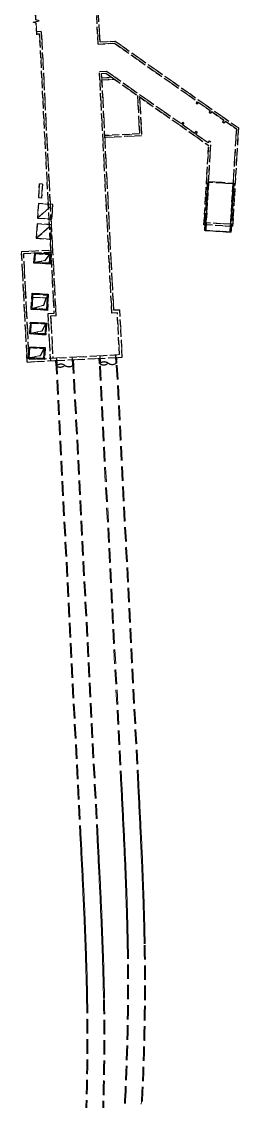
# Model space of a CAD drawing. Extents: x 0 to 531375, y 0 to 4335249.
# Drawn here: x 498196.9 to 498271.9, y 4329425.6 to 4329798.5 of the extents above; entities that cross this region are included whole.
import ezdxf

# ---------------------------------------------------------------- set-up
doc = ezdxf.new("R2010")
doc.units = 0
doc.linetypes.add('DASH', pattern=[0.35, 0.25, -0.1])
doc.layers.get('0').update_dxf_attribs({"lineweight": 15})
doc.layers.add('地铁', color=4, linetype='Continuous', lineweight=15)

# ---------------------------------------------------------------- blocks, each defined once
blk = doc.blocks.new('总图提取 2015 11 6')
at = {"layer": '地铁', "linetype": 'DASH', "lineweight": -3, "ltscale": 10}
for p, q in [((107264.55, 297375.22), (107260.35, 297457.06)), ((107265.22, 297375.95), (107261.09, 297456.4)), ((107245.01, 297379.52), (107243.29, 297379.44)), ((107248.91, 297303.42), (107245.01, 297379.52)), ((107243.32, 297378.74), (107244.34, 297378.79)), ((107248.18, 297304.09), (107244.34, 297378.79)), ((107264.55, 297375.22), (107270.23, 297375.51)), ((107265.22, 297375.95), (107270.43, 297376.22)), ((107270.23, 297375.51), (107298.85, 297355.42)), ((107270.43, 297376.22), (107313.07, 297346.3)), ((107265.04, 297365.73), (107267.45, 297365.86)), ((107269.32, 297282.34), (107265.04, 297365.73)), ((107265.77, 297365.07), (107267.24, 297365.14)), ((107269.97, 297283.28), (107265.77, 297365.07)), ((107267.24, 297365.14), (107302.79, 297340.2)), ((107267.45, 297365.86), (107293.39, 297347.65)), ((107265.85, 297363.57), (107269.24, 297363.74)), ((107265.89, 297362.87), (107270.17, 297363.09)), ((107298.85, 297355.42), (107298.42, 297354.81)), ((107298.42, 297354.81), (107298.75, 297354.58)), ((107299.18, 297355.19), (107298.75, 297354.58)), ((107299.18, 297355.19), (107303.35, 297352.26)), ((107303.35, 297352.26), (107302.92, 297351.65)), ((107302.92, 297351.65), (107303.41, 297351.3)), ((107303.84, 297351.92), (107303.41, 297351.3)), ((107303.84, 297351.92), (107308.02, 297348.99)), ((107293.82, 297348.26), (107293.39, 297347.65)), ((107294.15, 297348.03), (107293.72, 297347.42)), ((107293.72, 297347.42), (107297.89, 297344.49)), ((107293.82, 297348.26), (107294.15, 297348.03)), ((107308.02, 297348.99), (107307.59, 297348.37)), ((107307.59, 297348.37), (107308.16, 297347.97)), ((107308.59, 297348.59), (107308.16, 297347.97)), ((107308.59, 297348.59), (107312.35, 297345.95)), ((107312.35, 297345.95), (107310.38, 297312.97)), ((107313.07, 297346.3), (107311.04, 297312.23)), ((107298.32, 297345.1), (107297.89, 297344.49)), ((107298.32, 297345.1), (107298.81, 297344.76)), ((107298.81, 297344.76), (107298.38, 297344.14)), ((107298.38, 297344.14), (107302.56, 297341.21)), ((107302.99, 297341.83), (107302.56, 297341.21)), ((107302.99, 297341.83), (107303.56, 297341.42)), ((107301.16, 297312.82), (107302.79, 297340.2)), ((107301.9, 297313.47), (107303.56, 297341.42)), ((107244.02, 297322.11), (107244.3, 297326.9)), ((107245.3, 297326.84), (107244.3, 297326.9)), ((107302.73, 297327.45, 0), (107301.74, 297310.78, 0)), ((107311.22, 297326.95, 0), (107302.73, 297327.45, 0)), ((107310.22, 297310.27, 0), (107311.22, 297326.95, 0)), ((107245.3, 297326.84), (107245.01, 297322.05)), ((107243.9, 297320.11), (107243.6, 297315.12)), ((107243.6, 297315.12), (107248.89, 297319.82)), ((107248.89, 297319.82), (107243.9, 297320.11)), ((107245.01, 297322.05), (107244.02, 297322.11)), ((107248.59, 297314.83), (107248.89, 297319.82)), ((107243.48, 297313.13), (107243.18, 297308.14)), ((107243.18, 297308.14), (107248.47, 297312.83)), ((107248.47, 297312.83), (107243.48, 297313.13)), ((107243.6, 297315.12), (107248.59, 297314.83)), ((107248.18, 297307.84), (107248.47, 297312.83)), ((107311.04, 297312.23), (107301.16, 297312.82)), ((107310.38, 297312.97), (107301.9, 297313.47)), ((107301.44, 297310.86), (107301.44, 297310.86)), ((107301.44, 297310.83), (107301.44, 297310.83)), ((107301.44, 297310.8), (107301.44, 297310.8)), ((107301.74, 297310.78, 0), (107301.44, 297310.8, 0)), ((107301.74, 297310.84), (107310.23, 297310.33)), ((107310.22, 297310.3), (107301.74, 297310.81)), ((107310.22, 297310.27), (107301.74, 297310.78)), ((107309.02, 297310.35), (107309.02, 297310.35)), ((107309.03, 297310.4), (107309.03, 297310.4)), ((107309.03, 297310.37), (107309.03, 297310.37)), ((107310.52, 297310.26, 0), (107310.22, 297310.27, 0)), ((107243.18, 297308.14), (107248.18, 297307.84)), ((107238.09, 297303.57), (107248.18, 297304.09)), ((107240.05, 297265.42), (107238.09, 297303.57)), ((107238.82, 297302.91), (107248.91, 297303.42)), ((107240.7, 297266.35), (107238.82, 297302.91)), ((107248.18, 297304.09), (107249.3, 297282.22)), ((107250.04, 297281.35), (107248.91, 297303.42)), ((107249.3, 297282.22), (107247.2, 297282.11)), ((107271.21, 297282.44), (107269.32, 297282.34)), ((107272.07, 297283.38), (107269.97, 297283.28)), ((107271.96, 297267.96), (107271.21, 297282.44)), ((107272.9, 297267.11), (107272.07, 297283.38)), ((107247.2, 297282.11), (107248.04, 297265.83)), ((107250.04, 297281.35), (107248.15, 297281.26)), ((107248.15, 297281.26), (107248.89, 297266.78)), ((107240.7, 297266.35), (107271.96, 297267.96)), ((107265.35, 297265.07), (107265.22, 297267.61)), ((107270.76, 297264.95), (107270.61, 297267.89)), ((107240.05, 297265.42), (107272.9, 297267.11)), ((107250.08, 297264.09), (107249.98, 297265.93)), ((107250.37, 297264.3), (107250.24, 297266.84)), ((107255.78, 297264.19), (107255.63, 297267.12)), ((107256.07, 297264.4), (107255.97, 297266.24)), ((107265.06, 297264.86), (107264.96, 297266.7)), ((107271.05, 297265.17), (107270.96, 297267.01))]:
    blk.add_line(p, q, dxfattribs=at)
for points in [[(107243.34, 297378.36), (107243.14, 297382.4), (107242.07, 297382.73), (107244.15, 297383.21), (107243.08, 297383.53), (107242.87, 297387.58)], [(107278.18, 297357.47), (107278.86, 297344.21), (107266.88, 297343.6)], [(107278.91, 297356.96), (107279.59, 297343.55), (107266.91, 297342.9)], [(107242.69, 297299.85), (107242.87, 297302.85), (107247.86, 297302.55), (107247.68, 297299.55), (107242.69, 297299.85)], [(107242.69, 297299.85), (107246.26, 297300.51), (107247.86, 297302.55)], [(107241.74, 297283.88), (107245.77, 297285.1), (107247.03, 297288.57)], [(107241.74, 297283.88), (107241.74, 297283.88), (107241.98, 297287.87), (107246.97, 297287.57), (107246.73, 297283.58), (107241.74, 297283.88)], [(107245.14, 297274.86), (107240.91, 297275.11), (107241.16, 297279.21), (107246.75, 297278.87), (107246.5, 297274.78), (107245.14, 297274.86)], [(107246.22, 297275.1), (107241.23, 297275.39), (107241.44, 297278.89), (107246.43, 297278.59), (107246.22, 297275.1), (107241.23, 297275.39)], [(107241.23, 297275.39), (107245.19, 297276.14), (107246.43, 297278.59)], [(107240.73, 297266.91), (107240.93, 297270.4), (107245.93, 297270.11), (107245.72, 297266.61), (107240.73, 297266.91)], [(107240.73, 297266.91), (107244.69, 297267.65), (107245.93, 297270.11)]]:
    blk.add_lwpolyline(points, dxfattribs=at)
at = {"layer": '地铁', "linetype": 'DASH', "lineweight": -3, "ltscale": 10, "elevation": 0}
for points in [[(107301.44, 297310.8), (107302.45, 297327.77), (107311.53, 297327.23)], [(107311.53, 297327.23), (107310.52, 297310.26)]]:
    blk.add_lwpolyline(points, dxfattribs=at)
at = {"layer": '地铁', "linetype": 'DASH', "lineweight": -3, "ltscale": 10}
for points in [[(107242.37, 297299.57), (107242.59, 297303.16), (107248.18, 297302.83), (107247.96, 297299.24)], [(107241.42, 297283.6), (107241.75, 297289.19), (107247.34, 297288.85), (107247.01, 297283.26)], [(107241.74, 297283.88), (107242.03, 297288.87), (107247.03, 297288.57), (107246.73, 297283.58)], [(107240.41, 297266.63), (107240.65, 297270.72), (107246.24, 297270.39), (107246, 297266.29)]]:
    blk.add_lwpolyline(points, close=True, dxfattribs=at)
for centre, start, end in [((107251.68, 297262.2), 55.6212, 130.2523), ((107251.47, 297266.13), 235.569, 310.3045), ((107254.47, 297266.28), 235.5978, 310.2756), ((107266.66, 297262.97), 55.6212, 130.2523), ((107266.45, 297266.9), 235.569, 310.3045), ((107269.45, 297267.05), 235.5978, 310.2756)]:
    blk.add_arc(centre, 2.47, start, end, dxfattribs=at)
blk = doc.blocks.new('A$C1FB5052D')
blk.add_blockref('总图提取 2015 11 6', (-107044.53, -294821.73))
blk = doc.blocks.new('天津2000地铁')
at = {"layer": '地铁', "linetype": 'DASH', "ltscale": 20}
for p, q in [((220.03, 2553.49), (215.83, 2635.34)), ((220.69, 2554.23), (216.56, 2634.67)), ((200.48, 2557.8), (198.76, 2557.71)), ((198.8, 2557.01), (199.82, 2557.06)), ((203.65, 2482.36), (199.82, 2557.06)), ((204.39, 2481.7), (200.48, 2557.8)), ((220.69, 2554.23), (225.91, 2554.5)), ((225.91, 2554.5), (268.54, 2524.57)), ((220.03, 2553.49), (225.7, 2553.78)), ((225.7, 2553.78), (254.32, 2533.7)), ((220.51, 2544.01), (222.92, 2544.13)), ((224.79, 2460.62), (220.51, 2544.01)), ((221.25, 2543.34), (222.72, 2543.42)), ((225.44, 2461.55), (221.25, 2543.34)), ((222.72, 2543.42), (258.26, 2518.47)), ((222.92, 2544.13), (248.87, 2525.92)), ((221.33, 2541.84), (224.71, 2542.02)), ((221.36, 2541.15), (225.64, 2541.36)), ((254.32, 2533.7), (253.89, 2533.08)), ((253.89, 2533.08), (254.22, 2532.85)), ((254.65, 2533.47), (254.22, 2532.85)), ((254.65, 2533.47), (258.83, 2530.54)), ((258.83, 2530.54), (258.39, 2529.92)), ((258.39, 2529.92), (258.89, 2529.58)), ((259.32, 2530.19), (258.89, 2529.58)), ((259.32, 2530.19), (263.49, 2527.26)), ((249.3, 2526.53), (248.87, 2525.92)), ((249.62, 2526.3), (249.19, 2525.69)), ((249.19, 2525.69), (253.37, 2522.76)), ((249.3, 2526.53), (249.62, 2526.3)), ((263.49, 2527.26), (263.06, 2526.65)), ((263.06, 2526.65), (263.63, 2526.25)), ((264.06, 2526.86), (263.63, 2526.25)), ((264.06, 2526.86), (267.82, 2524.22)), ((268.54, 2524.57), (266.51, 2490.5)), ((253.8, 2523.37), (253.37, 2522.76)), ((253.8, 2523.37), (254.29, 2523.03)), ((254.29, 2523.03), (253.86, 2522.42)), ((253.86, 2522.42), (258.03, 2519.49)), ((267.82, 2524.22), (265.86, 2491.24)), ((256.63, 2491.09), (258.26, 2518.47)), ((257.37, 2491.75), (259.04, 2519.7)), ((258.46, 2520.1), (258.03, 2519.49)), ((258.46, 2520.1), (259.04, 2519.7)), ((199.49, 2500.38), (199.78, 2505.18)), ((200.77, 2505.12), (199.78, 2505.18)), ((200.77, 2505.12), (200.49, 2500.32)), ((258.2, 2505.72, 0), (257.21, 2489.05, 0)), ((266.69, 2505.22, 0), (258.2, 2505.72, 0)), ((265.7, 2488.55, 0), (266.69, 2505.22, 0)), ((199.37, 2498.39), (199.08, 2493.4)), ((204.36, 2498.09), (199.37, 2498.39)), ((200.49, 2500.32), (199.49, 2500.39)), ((199.08, 2493.4), (204.36, 2498.09)), ((204.07, 2493.1), (204.36, 2498.09)), ((198.96, 2491.4), (198.66, 2486.41)), ((198.66, 2486.41), (203.95, 2491.1)), ((203.95, 2491.1), (198.96, 2491.4)), ((199.08, 2493.4), (204.07, 2493.1)), ((203.65, 2486.11), (203.95, 2491.1)), ((266.51, 2490.5), (256.63, 2491.09)), ((265.86, 2491.24), (257.37, 2491.75)), ((256.91, 2489.1), (256.91, 2489.1)), ((256.91, 2489.07), (256.91, 2489.07)), ((257.21, 2489.05, 0), (256.91, 2489.07, 0)), ((256.92, 2489.13), (256.92, 2489.13)), ((265.7, 2488.58), (257.21, 2489.08)), ((265.7, 2488.55), (257.21, 2489.05)), ((257.22, 2489.11), (265.7, 2488.61)), ((264.5, 2488.68), (264.5, 2488.68)), ((264.5, 2488.65), (264.5, 2488.65)), ((264.5, 2488.62), (264.5, 2488.62)), ((266, 2488.53, 0), (265.7, 2488.55, 0)), ((198.66, 2486.41), (203.65, 2486.11)), ((193.56, 2481.84), (203.65, 2482.36)), ((195.52, 2443.69), (193.56, 2481.84)), ((194.3, 2481.18), (204.39, 2481.7)), ((196.17, 2444.63), (194.3, 2481.18)), ((203.65, 2482.36), (204.77, 2460.49)), ((205.52, 2459.63), (204.39, 2481.7)), ((227.54, 2461.66), (225.44, 2461.55)), ((228.38, 2445.38), (227.54, 2461.66)), ((204.77, 2460.49), (202.67, 2460.38)), ((202.67, 2460.38), (203.51, 2444.1)), ((205.52, 2459.63), (203.62, 2459.53)), ((203.62, 2459.53), (204.36, 2445.05)), ((226.69, 2460.71), (224.79, 2460.62)), ((227.43, 2446.23), (226.69, 2460.71)), ((196.17, 2444.63), (227.43, 2446.23)), ((226.23, 2443.23), (226.08, 2446.16)), ((195.52, 2443.69), (228.38, 2445.38)), ((213.85, 2278.67), (205.36, 2444.2)), ((205.55, 2442.36), (205.46, 2444.2)), ((205.84, 2442.57), (205.71, 2445.12)), ((214.2, 2278.69), (205.71, 2444.22)), ((211.25, 2442.46), (211.1, 2445.39)), ((219.69, 2278.97), (211.2, 2444.5)), ((211.54, 2442.67), (211.45, 2444.51)), ((220.04, 2278.99), (211.55, 2444.52)), ((227.9, 2297.49), (220.34, 2444.97)), ((220.53, 2443.13), (220.44, 2444.97)), ((220.82, 2443.34), (220.69, 2445.89)), ((228.25, 2297.51), (220.69, 2444.98)), ((233.75, 2297.79), (226.18, 2445.27)), ((226.52, 2443.44), (226.43, 2445.28)), ((234.1, 2297.81), (226.53, 2445.28)), ((227.95, 2296.49), (227.9, 2297.49)), ((228.3, 2296.51), (228.25, 2297.51)), ((233.8, 2296.79), (233.75, 2297.79)), ((234.15, 2296.81), (234.1, 2297.81)), ((228.01, 2295.5), (227.95, 2296.49)), ((228.06, 2294.5), (228.01, 2295.5)), ((228.11, 2293.5), (228.06, 2294.5)), ((228.16, 2292.5), (228.11, 2293.5)), ((228.36, 2295.51), (228.3, 2296.51)), ((228.41, 2294.52), (228.36, 2295.51)), ((228.46, 2293.52), (228.41, 2294.52)), ((228.51, 2292.52), (228.46, 2293.52)), ((233.85, 2295.8), (233.8, 2296.79)), ((233.9, 2294.8), (233.85, 2295.8)), ((233.95, 2293.8), (233.9, 2294.8)), ((234, 2292.8), (233.95, 2293.8)), ((234.2, 2295.81), (234.15, 2296.81)), ((234.25, 2294.81), (234.2, 2295.81)), ((234.3, 2293.82), (234.25, 2294.81)), ((234.35, 2292.82), (234.3, 2293.82)), ((228.21, 2291.5), (228.16, 2292.5)), ((228.26, 2290.5), (228.21, 2291.5)), ((228.31, 2289.51), (228.26, 2290.5)), ((228.56, 2291.52), (228.51, 2292.52)), ((228.61, 2290.52), (228.56, 2291.52)), ((228.66, 2289.52), (228.61, 2290.52)), ((234.05, 2291.8), (234, 2292.8)), ((234.1, 2290.8), (234.05, 2291.8)), ((234.15, 2289.8), (234.1, 2290.8)), ((234.2, 2288.8), (234.15, 2289.8)), ((234.4, 2291.82), (234.35, 2292.82)), ((234.45, 2290.82), (234.4, 2291.82)), ((234.5, 2289.82), (234.45, 2290.82)), ((234.55, 2288.82), (234.5, 2289.82)), ((228.36, 2288.51), (228.31, 2289.51)), ((228.41, 2287.51), (228.36, 2288.51)), ((228.46, 2286.51), (228.41, 2287.51)), ((228.51, 2285.51), (228.46, 2286.51)), ((228.71, 2288.53), (228.66, 2289.52)), ((228.76, 2287.53), (228.71, 2288.53)), ((228.81, 2286.53), (228.76, 2287.53)), ((228.86, 2285.53), (228.81, 2286.53)), ((234.25, 2287.8), (234.2, 2288.8)), ((234.3, 2286.8), (234.25, 2287.8)), ((234.35, 2285.8), (234.3, 2286.8)), ((234.6, 2287.82), (234.55, 2288.82)), ((234.65, 2286.82), (234.6, 2287.82)), ((234.7, 2285.82), (234.65, 2286.82)), ((234.75, 2284.82), (234.7, 2285.82)), ((228.56, 2284.52), (228.51, 2285.51)), ((228.61, 2283.52), (228.56, 2284.52)), ((228.66, 2282.52), (228.61, 2283.52)), ((228.71, 2281.52), (228.66, 2282.52)), ((228.91, 2284.53), (228.86, 2285.53)), ((228.96, 2283.54), (228.91, 2284.53)), ((229.01, 2282.54), (228.96, 2283.54)), ((229.06, 2281.54), (229.01, 2282.54)), ((234.4, 2284.8), (234.35, 2285.8)), ((234.45, 2283.8), (234.4, 2284.8)), ((234.5, 2282.8), (234.45, 2283.8)), ((234.55, 2281.8), (234.5, 2282.8)), ((234.8, 2283.82), (234.75, 2284.82)), ((234.85, 2282.82), (234.8, 2283.82)), ((234.9, 2281.82), (234.85, 2282.82)), ((213.9, 2277.67), (213.85, 2278.67)), ((214.25, 2277.69), (214.2, 2278.69)), ((219.74, 2277.97), (219.69, 2278.97)), ((220.09, 2277.99), (220.04, 2278.99)), ((228.76, 2280.53), (228.71, 2281.52)), ((228.8, 2279.53), (228.76, 2280.53)), ((228.85, 2278.53), (228.8, 2279.53)), ((228.9, 2277.53), (228.85, 2278.53)), ((229.11, 2280.54), (229.06, 2281.54)), ((229.15, 2279.54), (229.11, 2280.54)), ((229.2, 2278.55), (229.15, 2279.54)), ((229.25, 2277.55), (229.2, 2278.55)), ((234.6, 2280.8), (234.55, 2281.8)), ((234.65, 2279.8), (234.6, 2280.8)), ((234.69, 2278.8), (234.65, 2279.8)), ((234.74, 2277.8), (234.69, 2278.8)), ((234.95, 2280.82), (234.9, 2281.82)), ((235, 2279.82), (234.95, 2280.82)), ((235.04, 2278.82), (235, 2279.82)), ((235.09, 2277.82), (235.04, 2278.82)), ((213.95, 2276.67), (213.9, 2277.67)), ((214, 2275.67), (213.95, 2276.67)), ((214.05, 2274.67), (214, 2275.67)), ((214.11, 2273.68), (214.05, 2274.67)), ((214.3, 2276.69), (214.25, 2277.69)), ((214.35, 2275.69), (214.3, 2276.69)), ((214.4, 2274.69), (214.35, 2275.69)), ((214.45, 2273.69), (214.4, 2274.69)), ((219.79, 2276.97), (219.74, 2277.97)), ((219.85, 2275.97), (219.79, 2276.97)), ((219.9, 2274.97), (219.85, 2275.97)), ((219.95, 2273.97), (219.9, 2274.97)), ((220.14, 2276.99), (220.09, 2277.99)), ((220.2, 2275.99), (220.14, 2276.99)), ((220.25, 2274.99), (220.2, 2275.99)), ((220.3, 2273.99), (220.25, 2274.99)), ((228.94, 2276.54), (228.9, 2277.53)), ((228.99, 2275.54), (228.94, 2276.54)), ((229.04, 2274.54), (228.99, 2275.54)), ((229.29, 2276.55), (229.25, 2277.55)), ((229.34, 2275.55), (229.29, 2276.55)), ((229.38, 2274.56), (229.34, 2275.55)), ((234.79, 2276.8), (234.74, 2277.8)), ((234.83, 2275.8), (234.79, 2276.8)), ((234.88, 2274.8), (234.83, 2275.8)), ((234.92, 2273.8), (234.88, 2274.8)), ((235.14, 2276.82), (235.09, 2277.82)), ((235.18, 2275.82), (235.14, 2276.82)), ((235.23, 2274.82), (235.18, 2275.82)), ((235.27, 2273.82), (235.23, 2274.82)), ((214.16, 2272.68), (214.11, 2273.68)), ((214.21, 2271.68), (214.16, 2272.68)), ((214.26, 2270.68), (214.21, 2271.68)), ((214.51, 2272.7), (214.45, 2273.69)), ((214.56, 2271.7), (214.51, 2272.7)), ((214.61, 2270.7), (214.56, 2271.7)), ((220, 2272.97), (219.95, 2273.97)), ((220.05, 2271.98), (220, 2272.97)), ((220.1, 2270.98), (220.05, 2271.98)), ((220.15, 2269.98), (220.1, 2270.98)), ((220.35, 2272.99), (220.3, 2273.99)), ((220.4, 2271.99), (220.35, 2272.99)), ((220.45, 2270.99), (220.4, 2271.99)), ((220.5, 2269.99), (220.45, 2270.99)), ((229.08, 2273.54), (229.04, 2274.54)), ((229.12, 2272.55), (229.08, 2273.54)), ((229.17, 2271.55), (229.12, 2272.55)), ((229.21, 2270.55), (229.17, 2271.55)), ((229.43, 2273.56), (229.38, 2274.56)), ((229.47, 2272.56), (229.43, 2273.56)), ((229.52, 2271.56), (229.47, 2272.56)), ((229.56, 2270.57), (229.52, 2271.56)), ((234.97, 2272.8), (234.92, 2273.8)), ((235.01, 2271.8), (234.97, 2272.8)), ((235.06, 2270.8), (235.01, 2271.8)), ((235.32, 2272.82), (235.27, 2273.82)), ((235.36, 2271.82), (235.32, 2272.82)), ((235.41, 2270.82), (235.36, 2271.82)), ((214.31, 2269.68), (214.26, 2270.68)), ((214.36, 2268.68), (214.31, 2269.68)), ((214.41, 2267.69), (214.36, 2268.68)), ((214.46, 2266.69), (214.41, 2267.69)), ((214.66, 2269.7), (214.61, 2270.7)), ((214.71, 2268.7), (214.66, 2269.7)), ((214.76, 2267.7), (214.71, 2268.7)), ((214.81, 2266.71), (214.76, 2267.7)), ((220.2, 2268.98), (220.15, 2269.98)), ((220.25, 2267.98), (220.2, 2268.98)), ((220.3, 2266.98), (220.25, 2267.98)), ((220.55, 2268.99), (220.5, 2269.99)), ((220.6, 2268), (220.55, 2268.99)), ((220.65, 2267), (220.6, 2268)), ((229.25, 2269.55), (229.21, 2270.55)), ((229.3, 2268.56), (229.25, 2269.55)), ((229.34, 2267.56), (229.3, 2268.56)), ((229.38, 2266.56), (229.34, 2267.56)), ((229.6, 2269.57), (229.56, 2270.57)), ((229.65, 2268.57), (229.6, 2269.57)), ((229.69, 2267.57), (229.65, 2268.57)), ((229.73, 2266.58), (229.69, 2267.57)), ((235.1, 2269.8), (235.06, 2270.8)), ((235.14, 2268.8), (235.1, 2269.8)), ((235.18, 2267.8), (235.14, 2268.8)), ((235.22, 2266.8), (235.18, 2267.8)), ((235.45, 2269.81), (235.41, 2270.82)), ((235.49, 2268.81), (235.45, 2269.81)), ((235.53, 2267.81), (235.49, 2268.81)), ((235.57, 2266.81), (235.53, 2267.81)), ((214.51, 2265.69), (214.46, 2266.69)), ((214.56, 2264.69), (214.51, 2265.69)), ((214.6, 2263.7), (214.56, 2264.69)), ((214.65, 2262.7), (214.6, 2263.7)), ((214.86, 2265.71), (214.81, 2266.71)), ((214.91, 2264.71), (214.86, 2265.71)), ((214.95, 2263.71), (214.91, 2264.71)), ((215, 2262.71), (214.95, 2263.71)), ((220.35, 2265.98), (220.3, 2266.98)), ((220.4, 2264.98), (220.35, 2265.98)), ((220.45, 2263.98), (220.4, 2264.98)), ((220.5, 2262.98), (220.45, 2263.98)), ((220.7, 2266), (220.65, 2267)), ((220.75, 2265), (220.7, 2266)), ((220.8, 2264), (220.75, 2265)), ((220.85, 2263), (220.8, 2264)), ((229.42, 2265.57), (229.38, 2266.56)), ((229.46, 2264.57), (229.42, 2265.57)), ((229.5, 2263.57), (229.46, 2264.57)), ((229.53, 2262.58), (229.5, 2263.57)), ((229.77, 2265.58), (229.73, 2266.58)), ((229.81, 2264.58), (229.77, 2265.58)), ((229.84, 2263.59), (229.81, 2264.58)), ((229.88, 2262.59), (229.84, 2263.59)), ((235.26, 2265.8), (235.22, 2266.8)), ((235.3, 2264.79), (235.26, 2265.8)), ((235.34, 2263.79), (235.3, 2264.79)), ((235.38, 2262.79), (235.34, 2263.79)), ((235.61, 2265.81), (235.57, 2266.81)), ((235.65, 2264.81), (235.61, 2265.81)), ((235.69, 2263.81), (235.65, 2264.81)), ((235.73, 2262.8), (235.69, 2263.81)), ((214.7, 2261.7), (214.65, 2262.7)), ((214.75, 2260.7), (214.7, 2261.7)), ((214.8, 2259.71), (214.75, 2260.7)), ((215.05, 2261.72), (215, 2262.71)), ((215.1, 2260.72), (215.05, 2261.72)), ((215.15, 2259.72), (215.1, 2260.72)), ((215.19, 2258.72), (215.15, 2259.72)), ((220.54, 2261.98), (220.5, 2262.98)), ((220.59, 2260.98), (220.54, 2261.98)), ((220.64, 2259.98), (220.59, 2260.98)), ((220.69, 2258.98), (220.64, 2259.98)), ((220.89, 2262), (220.85, 2263)), ((220.94, 2261), (220.89, 2262)), ((220.99, 2260), (220.94, 2261)), ((221.04, 2259), (220.99, 2260)), ((229.57, 2261.58), (229.53, 2262.58)), ((229.61, 2260.58), (229.57, 2261.58)), ((229.64, 2259.59), (229.61, 2260.58)), ((229.92, 2261.59), (229.88, 2262.59)), ((229.96, 2260.59), (229.92, 2261.59)), ((229.99, 2259.6), (229.96, 2260.59)), ((235.42, 2261.79), (235.38, 2262.79)), ((235.45, 2260.79), (235.42, 2261.79)), ((235.49, 2259.79), (235.45, 2260.79)), ((235.52, 2258.79), (235.49, 2259.79)), ((235.77, 2261.8), (235.73, 2262.8)), ((235.8, 2260.8), (235.77, 2261.8)), ((235.84, 2259.8), (235.8, 2260.8)), ((235.87, 2258.8), (235.84, 2259.8)), ((214.84, 2258.71), (214.8, 2259.71)), ((214.89, 2257.71), (214.84, 2258.71)), ((214.94, 2256.71), (214.89, 2257.71)), ((214.98, 2255.72), (214.94, 2256.71)), ((215.24, 2257.73), (215.19, 2258.72)), ((215.29, 2256.73), (215.24, 2257.73)), ((215.33, 2255.73), (215.29, 2256.73)), ((220.73, 2257.98), (220.69, 2258.98)), ((220.78, 2256.98), (220.73, 2257.98)), ((220.83, 2255.98), (220.78, 2256.98)), ((221.08, 2258), (221.04, 2259)), ((221.13, 2256.99), (221.08, 2258)), ((221.17, 2255.99), (221.13, 2256.99)), ((221.22, 2254.99), (221.17, 2255.99)), ((229.67, 2258.59), (229.64, 2259.59)), ((229.71, 2257.59), (229.67, 2258.59)), ((229.74, 2256.6), (229.71, 2257.59)), ((229.77, 2255.6), (229.74, 2256.6)), ((230.02, 2258.6), (229.99, 2259.6)), ((230.06, 2257.6), (230.02, 2258.6)), ((230.09, 2256.61), (230.06, 2257.6)), ((230.12, 2255.61), (230.09, 2256.61)), ((235.56, 2257.78), (235.52, 2258.79)), ((235.59, 2256.78), (235.56, 2257.78)), ((235.62, 2255.78), (235.59, 2256.78)), ((235.91, 2257.79), (235.87, 2258.8)), ((235.94, 2256.79), (235.91, 2257.79)), ((235.97, 2255.79), (235.94, 2256.79)), ((215.03, 2254.72), (214.98, 2255.72)), ((215.07, 2253.72), (215.03, 2254.72)), ((215.11, 2252.72), (215.07, 2253.72)), ((215.16, 2251.73), (215.11, 2252.72)), ((215.38, 2254.73), (215.33, 2255.73)), ((215.42, 2253.74), (215.38, 2254.73)), ((215.46, 2252.74), (215.42, 2253.74)), ((215.51, 2251.74), (215.46, 2252.74)), ((220.87, 2254.98), (220.83, 2255.98)), ((220.91, 2253.98), (220.87, 2254.98)), ((220.96, 2252.98), (220.91, 2253.98)), ((221, 2251.98), (220.96, 2252.98)), ((221.26, 2253.99), (221.22, 2254.99)), ((221.31, 2252.99), (221.26, 2253.99)), ((221.35, 2251.99), (221.31, 2252.99)), ((229.8, 2254.6), (229.77, 2255.6)), ((229.83, 2253.61), (229.8, 2254.6)), ((229.86, 2252.61), (229.83, 2253.61)), ((229.89, 2251.61), (229.86, 2252.61)), ((230.15, 2254.61), (230.12, 2255.61)), ((230.18, 2253.62), (230.15, 2254.61)), ((230.21, 2252.62), (230.18, 2253.62)), ((230.24, 2251.62), (230.21, 2252.62)), ((235.65, 2254.78), (235.62, 2255.78)), ((235.68, 2253.77), (235.65, 2254.78)), ((235.71, 2252.77), (235.68, 2253.77)), ((235.74, 2251.77), (235.71, 2252.77)), ((236, 2254.79), (235.97, 2255.79)), ((236.03, 2253.78), (236, 2254.79)), ((236.06, 2252.78), (236.03, 2253.78)), ((236.09, 2251.78), (236.06, 2252.78)), ((215.2, 2250.73), (215.16, 2251.73)), ((215.24, 2249.73), (215.2, 2250.73)), ((215.28, 2248.74), (215.24, 2249.73)), ((215.32, 2247.74), (215.28, 2248.74)), ((215.55, 2250.74), (215.51, 2251.74)), ((215.59, 2249.75), (215.55, 2250.74)), ((215.63, 2248.75), (215.59, 2249.75)), ((215.67, 2247.75), (215.63, 2248.75)), ((221.04, 2250.98), (221, 2251.98)), ((221.09, 2249.97), (221.04, 2250.98)), ((221.13, 2248.97), (221.09, 2249.97)), ((221.17, 2247.97), (221.13, 2248.97)), ((221.39, 2250.99), (221.35, 2251.99)), ((221.44, 2249.99), (221.39, 2250.99)), ((221.48, 2248.99), (221.44, 2249.99)), ((221.52, 2247.99), (221.48, 2248.99)), ((229.92, 2250.62), (229.89, 2251.61)), ((229.94, 2249.62), (229.92, 2250.62)), ((229.97, 2248.62), (229.94, 2249.62)), ((229.99, 2247.63), (229.97, 2248.62)), ((230.27, 2250.62), (230.24, 2251.62)), ((230.29, 2249.63), (230.27, 2250.62)), ((230.32, 2248.63), (230.29, 2249.63)), ((230.34, 2247.63), (230.32, 2248.63)), ((235.76, 2250.77), (235.74, 2251.77)), ((235.79, 2249.77), (235.76, 2250.77)), ((235.81, 2248.76), (235.79, 2249.77)), ((235.84, 2247.76), (235.81, 2248.76)), ((236.11, 2250.78), (236.09, 2251.78)), ((236.14, 2249.77), (236.11, 2250.78)), ((236.16, 2248.77), (236.14, 2249.77)), ((236.19, 2247.77), (236.16, 2248.77)), ((215.36, 2246.74), (215.32, 2247.74)), ((215.4, 2245.74), (215.36, 2246.74)), ((215.44, 2244.75), (215.4, 2245.74)), ((215.71, 2246.76), (215.67, 2247.75)), ((215.75, 2245.76), (215.71, 2246.76)), ((215.79, 2244.76), (215.75, 2245.76)), ((221.21, 2246.97), (221.17, 2247.97)), ((221.25, 2245.97), (221.21, 2246.97)), ((221.29, 2244.97), (221.25, 2245.97)), ((221.32, 2243.97), (221.29, 2244.97)), ((221.56, 2246.98), (221.52, 2247.99)), ((221.6, 2245.98), (221.56, 2246.98)), ((221.64, 2244.98), (221.6, 2245.98)), ((221.67, 2243.98), (221.64, 2244.98)), ((230.01, 2246.63), (229.99, 2247.63)), ((230.03, 2245.63), (230.01, 2246.63)), ((230.05, 2244.64), (230.03, 2245.63)), ((230.36, 2246.64), (230.34, 2247.63)), ((230.38, 2245.64), (230.36, 2246.64)), ((230.4, 2244.64), (230.38, 2245.64)), ((235.86, 2246.76), (235.84, 2247.76)), ((235.88, 2245.75), (235.86, 2246.76)), ((235.9, 2244.75), (235.88, 2245.75)), ((236.21, 2246.76), (236.19, 2247.77)), ((236.23, 2245.76), (236.21, 2246.76)), ((236.25, 2244.76), (236.23, 2245.76)), ((215.48, 2243.75), (215.44, 2244.75)), ((215.52, 2242.75), (215.48, 2243.75)), ((215.55, 2241.76), (215.52, 2242.75)), ((215.59, 2240.76), (215.55, 2241.76)), ((215.83, 2243.76), (215.79, 2244.76)), ((215.87, 2242.77), (215.83, 2243.76)), ((215.9, 2241.77), (215.87, 2242.77)), ((215.94, 2240.77), (215.9, 2241.77)), ((221.36, 2242.97), (221.32, 2243.97)), ((221.4, 2241.96), (221.36, 2242.97)), ((221.43, 2240.96), (221.4, 2241.96)), ((221.71, 2242.98), (221.67, 2243.98)), ((221.75, 2241.98), (221.71, 2242.98)), ((221.78, 2240.97), (221.75, 2241.98)), ((230.07, 2243.64), (230.05, 2244.64)), ((230.09, 2242.65), (230.07, 2243.64)), ((230.42, 2243.65), (230.4, 2244.64)), ((230.44, 2242.65), (230.42, 2243.65)), ((235.92, 2243.75), (235.9, 2244.75)), ((235.94, 2242.74), (235.92, 2243.75)), ((236.27, 2243.75), (236.25, 2244.76)), ((236.29, 2242.75), (236.27, 2243.75)), ((215.62, 2239.76), (215.59, 2240.76)), ((215.65, 2238.77), (215.62, 2239.76)), ((215.69, 2237.77), (215.65, 2238.77)), ((215.72, 2236.77), (215.69, 2237.77)), ((215.97, 2239.78), (215.94, 2240.77)), ((216, 2238.78), (215.97, 2239.78)), ((216.04, 2237.78), (216, 2238.78)), ((216.07, 2236.78), (216.04, 2237.78)), ((221.47, 2239.96), (221.43, 2240.96)), ((221.5, 2238.96), (221.47, 2239.96)), ((221.53, 2237.96), (221.5, 2238.96)), ((221.57, 2236.95), (221.53, 2237.96)), ((221.82, 2239.97), (221.78, 2240.97)), ((221.85, 2238.97), (221.82, 2239.97)), ((221.88, 2237.97), (221.85, 2238.97)), ((221.92, 2236.96), (221.88, 2237.97)), ((215.75, 2235.78), (215.72, 2236.77)), ((215.78, 2234.78), (215.75, 2235.78)), ((215.81, 2233.78), (215.78, 2234.78)), ((215.84, 2232.79), (215.81, 2233.78)), ((216.1, 2235.79), (216.07, 2236.78)), ((216.13, 2234.79), (216.1, 2235.79)), ((216.16, 2233.79), (216.13, 2234.79)), ((216.19, 2232.8), (216.16, 2233.79)), ((221.6, 2235.95), (221.57, 2236.95)), ((221.63, 2234.95), (221.6, 2235.95)), ((221.66, 2233.95), (221.63, 2234.95)), ((221.68, 2232.95), (221.66, 2233.95)), ((221.95, 2235.96), (221.92, 2236.96)), ((221.98, 2234.96), (221.95, 2235.96)), ((222.01, 2233.96), (221.98, 2234.96)), ((222.03, 2232.96), (222.01, 2233.96)), ((215.86, 2231.79), (215.84, 2232.79)), ((215.89, 2230.79), (215.86, 2231.79)), ((215.91, 2229.8), (215.89, 2230.79)), ((216.21, 2231.8), (216.19, 2232.8)), ((216.24, 2230.8), (216.21, 2231.8)), ((216.26, 2229.81), (216.24, 2230.8)), ((221.71, 2231.94), (221.68, 2232.95)), ((221.74, 2230.94), (221.71, 2231.94)), ((221.76, 2229.94), (221.74, 2230.94)), ((221.78, 2228.94), (221.76, 2229.94)), ((222.06, 2231.95), (222.03, 2232.96)), ((222.09, 2230.95), (222.06, 2231.95)), ((222.11, 2229.95), (222.09, 2230.95)), ((222.13, 2228.94), (222.11, 2229.95)), ((215.94, 2228.8), (215.91, 2229.8)), ((215.96, 2227.81), (215.94, 2228.8)), ((215.98, 2226.81), (215.96, 2227.81)), ((216, 2225.81), (215.98, 2226.81)), ((216.29, 2228.81), (216.26, 2229.81)), ((216.31, 2227.81), (216.29, 2228.81)), ((216.33, 2226.82), (216.31, 2227.81)), ((216.35, 2225.82), (216.33, 2226.82)), ((221.81, 2227.93), (221.78, 2228.94)), ((221.83, 2226.93), (221.81, 2227.93)), ((221.85, 2225.93), (221.83, 2226.93)), ((222.16, 2227.94), (222.13, 2228.94)), ((222.18, 2226.94), (222.16, 2227.94)), ((222.2, 2225.93), (222.18, 2226.94)), ((216.02, 2224.82), (216, 2225.81)), ((216.03, 2223.82), (216.02, 2224.82)), ((216.37, 2224.82), (216.35, 2225.82)), ((216.38, 2223.83), (216.37, 2224.82)), ((221.87, 2224.92), (221.85, 2225.93)), ((221.88, 2223.92), (221.87, 2224.92)), ((222.22, 2224.93), (222.2, 2225.93)), ((222.23, 2223.93), (222.22, 2224.93)), ((229.12, 2187.67), (229.17, 2188.67)), ((229.47, 2187.65), (229.52, 2188.65)), ((234.96, 2187.37), (235.01, 2188.37))]:
    blk.add_line(p, q, dxfattribs=at)
for points in [[(198.82, 2556.63), (198.61, 2560.68), (197.54, 2561.01), (199.62, 2561.48), (198.55, 2561.8), (198.35, 2565.85)], [(233.65, 2535.74), (234.33, 2522.49), (222.35, 2521.87)], [(234.38, 2535.23), (235.07, 2521.82), (222.39, 2521.17)], [(198.16, 2478.12), (198.34, 2481.12), (203.33, 2480.82), (203.15, 2477.83), (198.16, 2478.12)], [(198.16, 2478.12), (201.74, 2478.78), (203.33, 2480.82)], [(197.21, 2462.15), (201.24, 2463.38), (202.5, 2466.85)], [(197.21, 2462.15), (197.21, 2462.15), (197.45, 2466.14), (202.44, 2465.85), (202.2, 2461.85), (197.21, 2462.15)], [(200.62, 2453.13), (196.39, 2453.39), (196.63, 2457.48), (202.22, 2457.15), (201.98, 2453.05), (200.62, 2453.13)], [(201.7, 2453.37), (196.71, 2453.67), (196.91, 2457.16), (201.91, 2456.86), (201.7, 2453.37), (196.71, 2453.67)], [(196.71, 2453.67), (200.67, 2454.41), (201.91, 2456.86)], [(196.2, 2445.18), (196.41, 2448.68), (201.4, 2448.38), (201.19, 2444.88), (196.2, 2445.18)], [(196.2, 2445.18), (200.16, 2445.93), (201.4, 2448.38)]]:
    blk.add_lwpolyline(points, dxfattribs=at)
at = {"layer": '地铁', "linetype": 'DASH', "ltscale": 20, "elevation": 0}
for points in [[(256.91, 2489.07), (257.92, 2506.04), (267.01, 2505.5)], [(267.01, 2505.5), (266, 2488.53)]]:
    blk.add_lwpolyline(points, dxfattribs=at)
at = {"layer": '地铁', "linetype": 'DASH', "ltscale": 20}
for points in [[(197.85, 2477.84), (198.06, 2481.44), (203.65, 2481.1), (203.44, 2477.51)], [(196.89, 2461.87), (197.23, 2467.46), (202.82, 2467.13), (202.48, 2461.54)], [(197.21, 2462.15), (197.51, 2467.14), (202.5, 2466.85), (202.2, 2461.85)], [(195.88, 2444.9), (196.13, 2448.99), (201.72, 2448.66), (201.47, 2444.57)]]:
    blk.add_lwpolyline(points, close=True, dxfattribs=at)
for centre, radius, start, end in [((207.15, 2440.47), 2.47, 55.6212, 130.2523), ((206.95, 2444.4), 2.47, 235.569, 310.3045), ((209.95, 2444.56), 2.47, 235.5978, 310.2756), ((222.13, 2441.24), 2.47, 55.6212, 130.2523), ((221.93, 2445.17), 2.47, 235.569, 310.3045), ((224.93, 2445.33), 2.47, 235.5978, 310.2756), ((-566.67, 2229.19), 796.87, 357.0851, 0.96736), ((-566.67, 2229.19), 797.22, 357.08509, 0.96736), ((-566.72, 2229.19), 802.78, 357.08496, 0.96723), ((-566.73, 2229.19), 803.13, 357.08496, 0.96723), ((218.88, 2234.87), 2.75, 1.6475, 1.7048), ((218.88, 2234.87), 3.1, 1.6475, 1.7048), ((-580.72, 2210.37), 796.87, 357.0851, 0.96736), ((-580.73, 2210.37), 797.22, 357.08509, 0.96736), ((-580.78, 2210.37), 802.78, 357.08496, 0.96723), ((-580.78, 2210.37), 803.13, 357.08496, 0.96723)]:
    blk.add_arc(centre, radius, start, end, dxfattribs=at)

msp = doc.modelspace()

# ---------------------------------------------------------------- block references
at = {"layer": '地铁', "color": 1}
msp.add_blockref('天津2000地铁', (498003.38431, 4327237.28522), dxfattribs=at)
at = {"layer": '地铁'}
msp.add_blockref('A$C1FB5052D', (498003.38431, 4327237.28522), dxfattribs=at)

doc.saveas('drawing.dxf')
